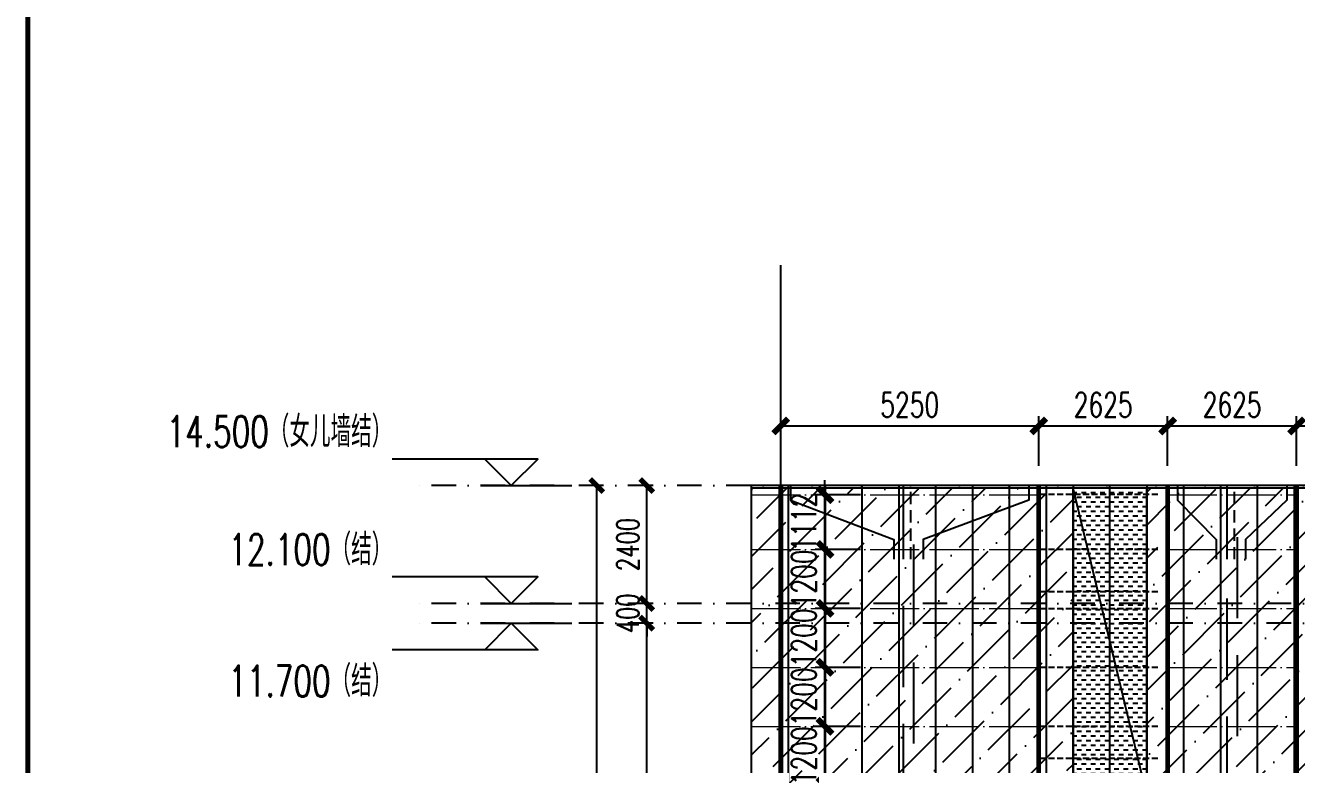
# Model space of a CAD drawing. Extents: x -2072575 to 87763, y -155913 to 742026.
# Drawn here: x -1900375 to -1874498, y 516615 to 531657 of the extents above; entities that cross this region are included whole.
import ezdxf
from ezdxf.enums import TextEntityAlignment as Align

# ---------------------------------------------------------------- set-up
doc = ezdxf.new("R2010")
doc.units = 0
doc.header["$LTSCALE"] = 1000
for name, pattern in [('20剖面图$0$DASH', [0.35, 0.25, -0.1]), ('CENTER', [2, 1.25, -0.25, 0.25, -0.25]), ('DASHDOT', [1, 0.5, -0.25, 0, -0.25]), ('DASHED', [0.75, 0.5, -0.25]), ('DOT', [0.25, 0, -0.25]), ('DOTE', [2.42, 2, -0.2, 0.02, -0.2])]:
    doc.linetypes.add(name, pattern=pattern)
doc.layers.get('Defpoints').update_dxf_attribs({"color": 210})
for name, color, linetype in [('!ZN1-填充-8', 8, 'Continuous'), ('!ZN5-铝材断面-6', 6, 'Continuous'), ('0-cxFrame', 155, 'Continuous'), ('12圆钢+30钢套管撑杆', 3, 'Continuous'), ('12圆钢斜拉条', 30, 'Continuous'), ('12圆钢直拉条', 22, 'Continuous'), ('3符号', 3, 'Continuous'), ('3铝板幕墙', 3, 'Continuous'), ('60x60x5钢方管', 6, '20剖面图$0$DASH'), ('A-AXIS-DOTE', 14, 'DOTE'), ('A-AXIS-DP', 126, 'Continuous'), ('A-LIN-V', 9, 'Continuous'), ('AS-WALL', 40, 'Continuous'), ('DIM', 173, 'Continuous'), ('DOT', 8, 'DOT'), ('DOTE', 1, 'CENTER'), ('IE-填充-JYZS', 7, 'Continuous'), ('压型钢板', 23, 'Continuous')]:
    doc.layers.add(name, color=color, linetype=linetype)
for name, color, linetype, lineweight in [('0-cxText', 131, 'Continuous', 25), ('冷弯薄壁C型钢 250x75x20x3.0', 51, 'DOTE', 0), ('梁', 4, 'Continuous', 18)]:
    doc.layers.add(name, color=color, linetype=linetype, lineweight=lineweight)
doc.styles.add('cx_tuming', font='simhei.ttf')
doc.styles.add('cx_tuqian1', font='')
doc.styles.add('DHTEXT-1', font='romans.shx', dxfattribs={"width": 0.7, "bigfont": 'chinese.shx'})
doc.styles.add('卓越符号', font='ROMANS.shx', dxfattribs={"width": 0.7, "bigfont": 'CHINESE.shx'})
doc.styles.add('黑体', font='simhei.ttf', dxfattribs={"height": 12})
doc.styles.get('cx_tuqian1').set_extended_font_data('SimSun')
doc.dimstyles.new('ZN180', dxfattribs={"dimscale": 180, "dimtxt": 2.5, "dimasz": 1.5, "dimexe": 1, "dimexo": 2, "dimgap": 0.9, "dimtad": 1, "dimdec": 0, "dimdsep": 46, "dimtxsty": 'DHTEXT-1', "dimblk": 'ARCHTICK', "dimcen": 2.5, "dimclrd": 173, "dimclre": 173, "dimclrt": 7, "dimazin": 2, "dimtfac": 1, "dimtdec": 0, "dimtix": 1, "dimtmove": 2, "dimatfit": 3, "dimfxl": 0, "dimarcsym": 0})
doc.dimstyles.new('ZN200', dxfattribs={"dimscale": 200, "dimtxt": 2.5, "dimasz": 1.5, "dimexe": 1, "dimexo": 2, "dimgap": 0.9, "dimtad": 1, "dimdec": 0, "dimdsep": 46, "dimtxsty": 'DHTEXT-1', "dimblk": 'ARCHTICK', "dimcen": 2.5, "dimclrd": 173, "dimclre": 173, "dimclrt": 7, "dimazin": 2, "dimtfac": 1, "dimtdec": 0, "dimtix": 1, "dimtmove": 2, "dimatfit": 3, "dimfxl": 0, "dimtolj": 1, "dimtzin": 0, "dimarcsym": 0})
pattern_1 = [(45, (1875021.75, -503214.68), (252.5697, 926.08891), [1190.625, -238.125, 0, -238.125])]

# ---------------------------------------------------------------- blocks, each defined once
blk = doc.blocks.new('_ArchTick')
at = {"color": 0, "linetype": 'ByBlock', "const_width": 0.4}
blk.add_lwpolyline([(-0.5, -0.5), (0.5, 0.5)], dxfattribs=at)
blk = doc.blocks.new('*D79')
at = {"layer": 'Defpoints', "color": 0, "ltscale": 1800, "transparency": 16777216}
for p in [(-3746, 14500), (-3435, 14500), (-3435, -300)]:
    blk.add_point(p, dxfattribs=at)
at = {"layer": 'DIM', "color": 173, "linetype": 'ByBlock', "lineweight": -2, "ltscale": 1800, "transparency": 16777216}
for p, q in [((-3795, 14500), (-3926, 14500)), ((-3746, -300), (-3746, 14500)), ((-3795, -300), (-3926, -300))]:
    blk.add_line(p, q, dxfattribs=at)
at = {"layer": 'DIM', "color": 173, "lineweight": -2, "ltscale": 1800, "transparency": 16777216, "xscale": 270, "yscale": 270, "zscale": 270}
for p, rotation in [((-3746, 14500), 90), ((-3746, -300), 270)]:
    blk.add_blockref('_ArchTick', p, dxfattribs=dict(at, rotation=rotation))
at = {"layer": 'DIM', "color": 7, "ltscale": 1800, "transparency": 16777216, "insert": (-4133, 7100), "char_height": 450, "attachment_point": 5, "rotation": 90, "style": 'DHTEXT-1'}
blk.add_mtext('14800', dxfattribs=at)
blk = doc.blocks.new('*D81')
at = {"layer": 'Defpoints', "color": 0, "ltscale": 1800, "transparency": 16777216}
for p in [(-2729, 11700), (-2235, 11700), (-2235, 0)]:
    blk.add_point(p, dxfattribs=at)
at = {"layer": 'DIM', "color": 173, "linetype": 'ByBlock', "lineweight": -2, "ltscale": 1800, "transparency": 16777216}
for p, q in [((-2595, 11700), (-2909, 11700)), ((-2729, 0), (-2729, 11700)), ((-2595, 0), (-2909, 0))]:
    blk.add_line(p, q, dxfattribs=at)
at = {"layer": 'DIM', "color": 173, "lineweight": -2, "ltscale": 1800, "transparency": 16777216, "xscale": 270, "yscale": 270, "zscale": 270}
for p, rotation in [((-2729, 11700), 90), ((-2729, 0), 270)]:
    blk.add_blockref('_ArchTick', p, dxfattribs=dict(at, rotation=rotation))
at = {"layer": 'DIM', "color": 7, "ltscale": 1800, "transparency": 16777216, "insert": (-3116, 5850), "char_height": 450, "attachment_point": 5, "rotation": 90, "style": 'DHTEXT-1'}
blk.add_mtext('11700', dxfattribs=at)
blk = doc.blocks.new('*D82')
at = {"layer": 'Defpoints', "color": 0, "ltscale": 1800, "transparency": 16777216}
for p in [(-2729, 12100), (-2235, 12100), (-2235, 11700)]:
    blk.add_point(p, dxfattribs=at)
at = {"layer": 'DIM', "color": 173, "linetype": 'ByBlock', "lineweight": -2, "ltscale": 1800, "transparency": 16777216}
for p, q in [((-2729, 12100), (-2729, 12370)), ((-2595, 12100), (-2909, 12100)), ((-2729, 11700), (-2729, 12100)), ((-2595, 11700), (-2909, 11700)), ((-2729, 11700), (-2729, 11430))]:
    blk.add_line(p, q, dxfattribs=at)
at = {"layer": 'DIM', "color": 173, "lineweight": -2, "ltscale": 1800, "transparency": 16777216, "xscale": 270, "yscale": 270, "zscale": 270}
for p, rotation in [((-2729, 12100), 270), ((-2729, 11700), 90)]:
    blk.add_blockref('_ArchTick', p, dxfattribs=dict(at, rotation=rotation))
at = {"layer": 'DIM', "color": 7, "ltscale": 1800, "transparency": 16777216, "insert": (-3116, 11900), "char_height": 450, "attachment_point": 5, "rotation": 90, "style": 'DHTEXT-1'}
blk.add_mtext('400', dxfattribs=at)
blk = doc.blocks.new('*D83')
at = {"layer": 'Defpoints', "color": 0, "ltscale": 1800, "transparency": 16777216}
for p in [(-2729, 14500), (-2235, 14500), (-2235, 12100)]:
    blk.add_point(p, dxfattribs=at)
at = {"layer": 'DIM', "color": 173, "linetype": 'ByBlock', "lineweight": -2, "ltscale": 1800, "transparency": 16777216}
for p, q in [((-2595, 14500), (-2909, 14500)), ((-2729, 12100), (-2729, 14500)), ((-2595, 12100), (-2909, 12100))]:
    blk.add_line(p, q, dxfattribs=at)
at = {"layer": 'DIM', "color": 173, "lineweight": -2, "ltscale": 1800, "transparency": 16777216, "xscale": 270, "yscale": 270, "zscale": 270}
for p, rotation in [((-2729, 14500), 90), ((-2729, 12100), 270)]:
    blk.add_blockref('_ArchTick', p, dxfattribs=dict(at, rotation=rotation))
at = {"layer": 'DIM', "color": 7, "ltscale": 1800, "transparency": 16777216, "insert": (-3116, 13300), "char_height": 450, "attachment_point": 5, "rotation": 90, "style": 'DHTEXT-1'}
blk.add_mtext('2400', dxfattribs=at)
blk = doc.blocks.new('*U226')
at = {"ltscale": 10}
blk.add_line((3.48, 0), (-6.85, 0), dxfattribs=at)
blk.add_lwpolyline([(3, 3), (0, 0), (-3, 3), (13.45, 3)])
at = {"color": 0, "style": '卓越符号', "width": 0.7, "flags": 8}
blk.add_attdef('±0.000', text='', height=3.5, dxfattribs=at).set_placement((13.45, 4.35), align=Align.RIGHT)
blk = doc.blocks.new('*U227')
at = {"ltscale": 10}
blk.add_line((3.48, 0), (-6.85, 0), dxfattribs=at)
blk.add_lwpolyline([(3, -3), (0, 0), (-3, -3), (13.45, -3)])
at = {"color": 0, "style": '卓越符号', "width": 0.7, "flags": 8}
blk.add_attdef('±0.000', text='', height=3.5, dxfattribs=at).set_placement((13.45, -7.85), align=Align.RIGHT)
blk = doc.blocks.new('TK22.A1 L(Dragon)')
at = {"layer": '0-cxFrame', "const_width": 0.5}
blk.add_lwpolyline([(-80, 10), (-821, 10), (-821, 584), (-80, 584)], close=True, dxfattribs=at)
at = {"style": '黑体', "flags": 4}
blk.add_attdef('图幅', text='', height=3.3, dxfattribs=at).set_placement((-40, 3), align=Align.RIGHT)
at = {"layer": '0-cxText', "flags": 4}
for tag, height, style, p in [('建设单位', 3.5, 'cx_tuming', (-45, 240)), ('项目名称', 3.5, 'cx_tuming', (-45, 210)), ('子项名称', 3.5, 'cx_tuming', (-45, 180)), ('工程编号', 3.3, 'cx_tuqian1', (-35, 165)), ('图名1', 3.5, 'cx_tuming', (-45, 87)), ('图名2', 3.5, 'cx_tuming', (-45, 79)), ('图名3', 3.5, 'cx_tuming', (-45, 71)), ('出图日期', 3.3, 'cx_tuqian1', (-39, 60)), ('专业', 3.3, 'cx_tuqian1', (-55, 52)), ('图号', 3.3, 'cx_tuqian1', (-55, 44)), ('版次', 3.3, 'cx_tuqian1', (-20, 44))]:
    blk.add_attdef(tag, text='', height=height, dxfattribs=dict(at, style=style)).set_placement(p, align=Align.MIDDLE)
at = {"layer": 'Defpoints', "color": 6, "flags": 4}
for tag, height, style, p in [('tufu', 3.3, '黑体', (-12, 12)), ('dwfname', 4, 'cx_tuqian1', (-80, 3))]:
    blk.add_attdef(tag, text='', height=height, dxfattribs=dict(at, style=style)).set_placement(p, align=Align.RIGHT)
blk = doc.blocks.new('20250915090950')
at = {"layer": '!ZN1-填充-8'}
h = blk.add_hatch(dxfattribs=at)
h.set_pattern_fill('ANSI36', color=252, scale=300, style=0)
h.set_pattern_definition(pattern_1)
h.paths.add_polyline_path([(-600, 0), (5200, 0), (7450, 0), (7450, 0), (5950, 0), (5950, 14450), (-600, 14450)])
h = blk.add_hatch(dxfattribs=at)
h.set_pattern_fill('ANSI36', color=252, scale=300, style=0)
h.set_pattern_definition(pattern_1)
h.paths.add_polyline_path([(7450, 0), (23950, 0), (22450, 0), (22450, 14450), (7450, 14450)])
at = {"layer": 'IE-填充-JYZS', "ltscale": 10}
h = blk.add_hatch(dxfattribs=at)
h.set_pattern_fill('DASH', color=252, scale=100)
h.set_pattern_definition([(0, (1875021.75, -503214.675), (95.25, 95.25), [95.25, -95.25])])
h.paths.add_polyline_path([(5950, 8200), (7450, 8200), (7450, 14450), (5950, 14450)])
at = {"layer": 'A-LIN-V', "color": 252}
for p, q in [((-600, 14500), (-600, -300)), ((109900, 14500), (-600, 14500)), ((110000, 14450), (-600, 14450)), ((5950, 0), (5950, 14450)), ((7450, 0), (7450, 14450))]:
    blk.add_line(p, q, dxfattribs=at)
at = {"layer": 'AS-WALL', "color": 252}
blk.add_lwpolyline([(7450, 8200), (7450, 8200), (5950, 14450)], dxfattribs=at)
at = {"layer": '压型钢板', "color": 252, "ltscale": 10}
for p, q in [((-600, 14500), (-600, 0)), ((150, 14500), (150, 0)), ((900, 14500), (900, 0)), ((1650, 14500), (1650, 0)), ((2400, 14500), (2400, 0)), ((3150, 14500), (3150, 0)), ((3900, 14500), (3900, 0)), ((4650, 14500), (4650, 0)), ((5400, 14500), (5400, 0)), ((5950, 14500), (5950, 0)), ((6700, 8200), (6700, 14500)), ((7450, 14500), (7450, 0)), ((8200, 14500), (8200, 0)), ((8950, 14500), (8950, 0)), ((9700, 14500), (9700, 0)), ((10450, 14500), (10450, 0))]:
    blk.add_line(p, q, dxfattribs=at)
blk = doc.blocks.new('A$C79cc59f2')
at = {"layer": '3铝板幕墙', "ltscale": 1000}
blk.add_blockref('20250915090950', (0, 0), dxfattribs=at)
blk = doc.blocks.new('*D3423')
at = {"layer": 'Defpoints', "color": 0, "ltscale": 10, "transparency": 16777216}
for p in [(-1869448, 523507), (-1874498, 522293), (-1869448, 522293)]:
    blk.add_point(p, dxfattribs=at)
at = {"layer": 'DIM', "color": 173, "linetype": 'ByBlock', "lineweight": -2, "ltscale": 10, "transparency": 16777216}
for p, q in [((-1874498, 522693), (-1874498, 523707)), ((-1874498, 523507), (-1869448, 523507)), ((-1869448, 522693), (-1869448, 523707))]:
    blk.add_line(p, q, dxfattribs=at)
at = {"layer": 'DIM', "color": 173, "lineweight": -2, "ltscale": 10, "transparency": 16777216, "xscale": 300, "yscale": 300, "zscale": 300, "rotation": 180}
blk.add_blockref('_ArchTick', (-1874498, 523507), dxfattribs=at)
at = {"layer": 'DIM', "color": 173, "lineweight": -2, "ltscale": 10, "transparency": 16777216, "xscale": 300, "yscale": 300, "zscale": 300}
blk.add_blockref('_ArchTick', (-1869448, 523507), dxfattribs=at)
at = {"layer": 'DIM', "color": 7, "ltscale": 10, "transparency": 16777216, "insert": (-1871973, 523937), "char_height": 500, "attachment_point": 5, "style": 'DHTEXT-1'}
blk.add_mtext('\\A1;5050', dxfattribs=at)
blk = doc.blocks.new('*D3424')
at = {"layer": 'Defpoints', "color": 0, "ltscale": 10, "transparency": 16777216}
for p in [(-1874498, 523507), (-1877123, 522293), (-1874498, 522293)]:
    blk.add_point(p, dxfattribs=at)
at = {"layer": 'DIM', "color": 173, "linetype": 'ByBlock', "lineweight": -2, "ltscale": 10, "transparency": 16777216}
for p, q in [((-1877123, 522693), (-1877123, 523707)), ((-1877123, 523507), (-1874498, 523507)), ((-1874498, 522693), (-1874498, 523707))]:
    blk.add_line(p, q, dxfattribs=at)
at = {"layer": 'DIM', "color": 173, "lineweight": -2, "ltscale": 10, "transparency": 16777216, "xscale": 300, "yscale": 300, "zscale": 300, "rotation": 180}
blk.add_blockref('_ArchTick', (-1877123, 523507), dxfattribs=at)
at = {"layer": 'DIM', "color": 173, "lineweight": -2, "ltscale": 10, "transparency": 16777216, "xscale": 300, "yscale": 300, "zscale": 300}
blk.add_blockref('_ArchTick', (-1874498, 523507), dxfattribs=at)
at = {"layer": 'DIM', "color": 7, "ltscale": 10, "transparency": 16777216, "insert": (-1875810, 523937), "char_height": 500, "attachment_point": 5, "style": 'DHTEXT-1'}
blk.add_mtext('\\A1;2625', dxfattribs=at)
blk = doc.blocks.new('*D3425')
at = {"layer": 'Defpoints', "color": 0, "ltscale": 10, "transparency": 16777216}
for p in [(-1877123, 523507), (-1879748, 522293), (-1877123, 522293)]:
    blk.add_point(p, dxfattribs=at)
at = {"layer": 'DIM', "color": 173, "linetype": 'ByBlock', "lineweight": -2, "ltscale": 10, "transparency": 16777216}
for p, q in [((-1879748, 522693), (-1879748, 523707)), ((-1879748, 523507), (-1877123, 523507)), ((-1877123, 522693), (-1877123, 523707))]:
    blk.add_line(p, q, dxfattribs=at)
at = {"layer": 'DIM', "color": 173, "lineweight": -2, "ltscale": 10, "transparency": 16777216, "xscale": 300, "yscale": 300, "zscale": 300, "rotation": 180}
blk.add_blockref('_ArchTick', (-1879748, 523507), dxfattribs=at)
at = {"layer": 'DIM', "color": 173, "lineweight": -2, "ltscale": 10, "transparency": 16777216, "xscale": 300, "yscale": 300, "zscale": 300}
blk.add_blockref('_ArchTick', (-1877123, 523507), dxfattribs=at)
at = {"layer": 'DIM', "color": 7, "ltscale": 10, "transparency": 16777216, "insert": (-1878435, 523937), "char_height": 500, "attachment_point": 5, "style": 'DHTEXT-1'}
blk.add_mtext('\\A1;2625', dxfattribs=at)
blk = doc.blocks.new('*D3426')
at = {"layer": 'Defpoints', "color": 0, "ltscale": 10, "transparency": 16777216}
for p in [(-1879748, 523507), (-1884998, 522293), (-1879748, 522293)]:
    blk.add_point(p, dxfattribs=at)
at = {"layer": 'DIM', "color": 173, "linetype": 'ByBlock', "lineweight": -2, "ltscale": 10, "transparency": 16777216}
for p, q in [((-1884998, 522693), (-1884998, 523707)), ((-1884998, 523507), (-1879748, 523507)), ((-1879748, 522693), (-1879748, 523707))]:
    blk.add_line(p, q, dxfattribs=at)
at = {"layer": 'DIM', "color": 173, "lineweight": -2, "ltscale": 10, "transparency": 16777216, "xscale": 300, "yscale": 300, "zscale": 300, "rotation": 180}
blk.add_blockref('_ArchTick', (-1884998, 523507), dxfattribs=at)
at = {"layer": 'DIM', "color": 173, "lineweight": -2, "ltscale": 10, "transparency": 16777216, "xscale": 300, "yscale": 300, "zscale": 300}
blk.add_blockref('_ArchTick', (-1879748, 523507), dxfattribs=at)
at = {"layer": 'DIM', "color": 7, "ltscale": 10, "transparency": 16777216, "insert": (-1882373, 523937), "char_height": 500, "attachment_point": 5, "style": 'DHTEXT-1'}
blk.add_mtext('\\A1;5250', dxfattribs=at)
blk = doc.blocks.new('*D3428')
at = {"layer": 'Defpoints', "color": 0, "ltscale": 10, "transparency": 16777216}
for p in [(-1884098, 522105), (-1882975, 522105), (-1882975, 520993)]:
    blk.add_point(p, dxfattribs=at)
at = {"layer": 'DIM', "color": 173, "linetype": 'ByBlock', "lineweight": -2, "ltscale": 10, "transparency": 16777216}
for p, q in [((-1884098, 522105), (-1884098, 522405)), ((-1883375, 522105), (-1884298, 522105)), ((-1884098, 520993), (-1884098, 522105)), ((-1883375, 520993), (-1884298, 520993)), ((-1884098, 520993), (-1884098, 520693))]:
    blk.add_line(p, q, dxfattribs=at)
at = {"layer": 'DIM', "color": 173, "lineweight": -2, "ltscale": 10, "transparency": 16777216, "xscale": 300, "yscale": 300, "zscale": 300}
for p, rotation in [((-1884098, 522105), 270), ((-1884098, 520993), 90)]:
    blk.add_blockref('_ArchTick', p, dxfattribs=dict(at, rotation=rotation))
at = {"layer": 'DIM', "color": 7, "ltscale": 10, "transparency": 16777216, "insert": (-1884528, 521549), "char_height": 500, "attachment_point": 5, "rotation": 90, "style": 'DHTEXT-1'}
blk.add_mtext('\\A1;1112', dxfattribs=at)
blk = doc.blocks.new('*D3429')
at = {"layer": 'Defpoints', "color": 0, "ltscale": 10, "transparency": 16777216}
for p in [(-1884098, 520993), (-1882975, 520993), (-1882975, 519793)]:
    blk.add_point(p, dxfattribs=at)
at = {"layer": 'DIM', "color": 173, "linetype": 'ByBlock', "lineweight": -2, "ltscale": 10, "transparency": 16777216}
for p, q in [((-1884098, 520993), (-1884098, 521293)), ((-1883375, 520993), (-1884298, 520993)), ((-1884098, 519793), (-1884098, 520993)), ((-1883375, 519793), (-1884298, 519793)), ((-1884098, 519793), (-1884098, 519493))]:
    blk.add_line(p, q, dxfattribs=at)
at = {"layer": 'DIM', "color": 173, "lineweight": -2, "ltscale": 10, "transparency": 16777216, "xscale": 300, "yscale": 300, "zscale": 300}
for p, rotation in [((-1884098, 520993), 270), ((-1884098, 519793), 90)]:
    blk.add_blockref('_ArchTick', p, dxfattribs=dict(at, rotation=rotation))
at = {"layer": 'DIM', "color": 7, "ltscale": 10, "transparency": 16777216, "insert": (-1884528, 520393), "char_height": 500, "attachment_point": 5, "rotation": 90, "style": 'DHTEXT-1'}
blk.add_mtext('\\A1;1200', dxfattribs=at)
blk = doc.blocks.new('*D3430')
at = {"layer": 'Defpoints', "color": 0, "ltscale": 10, "transparency": 16777216}
for p in [(-1884098, 519793), (-1882975, 519793), (-1882975, 518593)]:
    blk.add_point(p, dxfattribs=at)
at = {"layer": 'DIM', "color": 173, "linetype": 'ByBlock', "lineweight": -2, "ltscale": 10, "transparency": 16777216}
for p, q in [((-1884098, 519793), (-1884098, 520093)), ((-1883375, 519793), (-1884298, 519793)), ((-1884098, 518593), (-1884098, 519793)), ((-1883375, 518593), (-1884298, 518593)), ((-1884098, 518593), (-1884098, 518293))]:
    blk.add_line(p, q, dxfattribs=at)
at = {"layer": 'DIM', "color": 173, "lineweight": -2, "ltscale": 10, "transparency": 16777216, "xscale": 300, "yscale": 300, "zscale": 300}
for p, rotation in [((-1884098, 519793), 270), ((-1884098, 518593), 90)]:
    blk.add_blockref('_ArchTick', p, dxfattribs=dict(at, rotation=rotation))
at = {"layer": 'DIM', "color": 7, "ltscale": 10, "transparency": 16777216, "insert": (-1884528, 519193), "char_height": 500, "attachment_point": 5, "rotation": 90, "style": 'DHTEXT-1'}
blk.add_mtext('\\A1;1200', dxfattribs=at)
blk = doc.blocks.new('*D3431')
at = {"layer": 'Defpoints', "color": 0, "ltscale": 10, "transparency": 16777216}
for p in [(-1884098, 518593), (-1882975, 518593), (-1882975, 517393)]:
    blk.add_point(p, dxfattribs=at)
at = {"layer": 'DIM', "color": 173, "linetype": 'ByBlock', "lineweight": -2, "ltscale": 10, "transparency": 16777216}
for p, q in [((-1884098, 518593), (-1884098, 518893)), ((-1883375, 518593), (-1884298, 518593)), ((-1884098, 517393), (-1884098, 518593)), ((-1883375, 517393), (-1884298, 517393)), ((-1884098, 517393), (-1884098, 517093))]:
    blk.add_line(p, q, dxfattribs=at)
at = {"layer": 'DIM', "color": 173, "lineweight": -2, "ltscale": 10, "transparency": 16777216, "xscale": 300, "yscale": 300, "zscale": 300}
for p, rotation in [((-1884098, 518593), 270), ((-1884098, 517393), 90)]:
    blk.add_blockref('_ArchTick', p, dxfattribs=dict(at, rotation=rotation))
at = {"layer": 'DIM', "color": 7, "ltscale": 10, "transparency": 16777216, "insert": (-1884528, 517993), "char_height": 500, "attachment_point": 5, "rotation": 90, "style": 'DHTEXT-1'}
blk.add_mtext('\\A1;1200', dxfattribs=at)
blk = doc.blocks.new('*D3432')
at = {"layer": 'Defpoints', "color": 0, "ltscale": 10, "transparency": 16777216}
for p in [(-1884098, 517393), (-1882975, 517393), (-1882975, 516193)]:
    blk.add_point(p, dxfattribs=at)
at = {"layer": 'DIM', "color": 173, "linetype": 'ByBlock', "lineweight": -2, "ltscale": 10, "transparency": 16777216}
for p, q in [((-1884098, 517393), (-1884098, 517693)), ((-1883375, 517393), (-1884298, 517393)), ((-1884098, 516193), (-1884098, 517393)), ((-1883375, 516193), (-1884298, 516193)), ((-1884098, 516193), (-1884098, 515893))]:
    blk.add_line(p, q, dxfattribs=at)
at = {"layer": 'DIM', "color": 173, "lineweight": -2, "ltscale": 10, "transparency": 16777216, "xscale": 300, "yscale": 300, "zscale": 300}
for p, rotation in [((-1884098, 517393), 270), ((-1884098, 516193), 90)]:
    blk.add_blockref('_ArchTick', p, dxfattribs=dict(at, rotation=rotation))
at = {"layer": 'DIM', "color": 7, "ltscale": 10, "transparency": 16777216, "insert": (-1884528, 516793), "char_height": 500, "attachment_point": 5, "rotation": 90, "style": 'DHTEXT-1'}
blk.add_mtext('\\A1;1200', dxfattribs=at)
blk = doc.blocks.new('20250821111708')
at = {"layer": 'A-AXIS-DOTE'}
blk.add_line((0, -5350), (0, 18985.3), dxfattribs=at)
at = {"layer": 'DOT', "linetype": 'DASHDOT'}
for p, q in [((111400.4, 14500), (-7557.7, 14500)), ((111400.4, 12100), (-7557.7, 12100)), ((111400.4, 11700), (-7557.7, 11700))]:
    blk.add_line(p, q, dxfattribs=at)
at = {"layer": 'DOTE', "ltscale": 180}
blk.add_line((0, -5350), (0, 18985.3), dxfattribs=at)
at = {"layer": '3符号', "color": 7}
ref = blk.add_blockref('*U226', (-5487.4, 14500), dxfattribs=dict(at, xscale=-180, yscale=180, zscale=180))
ref.add_attrib('±0.000', '14.500（女儿墙结）', dxfattribs={"layer": '0', "color": 0, "height": 630, "style": '卓越符号', "width": 0.7}).set_placement((-7908.4, 15283), align=Align.RIGHT)
ref = blk.add_blockref('*U226', (-5487.4, 12100), dxfattribs=dict(at, xscale=-180, yscale=180, zscale=180))
ref.add_attrib('±0.000', '12.100（结）', dxfattribs={"layer": '0', "color": 0, "height": 630, "style": '卓越符号', "width": 0.7}).set_placement((-7908.4, 12883), align=Align.RIGHT)
ref = blk.add_blockref('*U227', (-5487.4, 11700), dxfattribs=dict(at, xscale=-180, yscale=180, zscale=180))
ref.add_attrib('±0.000', '11.700（结）', dxfattribs={"layer": '0', "color": 0, "height": 630, "style": '卓越符号', "width": 0.7}).set_placement((-7908.4, 10207.4), align=Align.RIGHT)
at = {"layer": 'DIM', "ltscale": 1800}
for p1, p2, distance, picture, middle in [((-3434.7, -300), (-3434.7, 14500), 311.3, '*D79', (-4133, 7100)), ((-2234.7, 12100), (-2234.7, 14500), 494.3, '*D83', (-3116, 13300)), ((-2234.7, 11700), (-2234.7, 12100), 494.3, '*D82', (-3116, 11900)), ((-2234.7, 0), (-2234.7, 11700), 494.3, '*D81', (-3116, 5850))]:
    dim = blk.add_aligned_dim(p1=p1, p2=p2, distance=distance, dimstyle='ZN180', dxfattribs=at)
    dim.commit()
    dim.dimension.update_dxf_attribs({"geometry": picture, "text_midpoint": middle})

msp = doc.modelspace()

# ---------------------------------------------------------------- block references
at = {"layer": '!ZN5-铝材断面-6', "ltscale": 1000}
msp.add_blockref('A$C79cc59f2', (-1884997.9, 507792.9), dxfattribs=at)

# ---------------------------------------------------------------- next in the draw order: linework, layer by layer
at = {"layer": '12圆钢+30钢套管撑杆', "color": 3}
for p, q in [((-1882497.9, 520792.9), (-1882497.9, 522292.9)), ((-1875910.7, 520792.9), (-1875910.7, 522292.9))]:
    msp.add_line(p, q, dxfattribs=at)
at = {"layer": '12圆钢+30钢套管撑杆', "color": 3, "linetype": 'DASHED', "ltscale": 0.5}
for p, q in [((-1882347.9, 520792.9), (-1882347.9, 522292.9)), ((-1875760.7, 520792.9), (-1875760.7, 522292.9))]:
    msp.add_line(p, q, dxfattribs=at)
at = {"layer": '12圆钢斜拉条', "ltscale": 1000}
for points in [[(-1884797.9, 522292.9), (-1884797.9, 521992.9), (-1882697.9, 521192.9), (-1882697.9, 520792.9)], [(-1879947.9, 522292.9), (-1879947.9, 521992.9), (-1882097.9, 521192.9), (-1882097.9, 520792.9)], [(-1876922.9, 522292.9), (-1876922.9, 521992.9), (-1876135.7, 521192.9), (-1876135.7, 520792.9)], [(-1874698.4, 522292.9), (-1874698.4, 521992.9), (-1875535.7, 521192.9), (-1875535.7, 520792.9)]]:
    msp.add_lwpolyline(points, dxfattribs=at)
at = {"layer": '12圆钢直拉条', "ltscale": 1000}
for p, q in [((-1875710.7, 521242.9), (-1875710.7, 519592.9)), ((-1882297.9, 521092.9), (-1882297.9, 519442.9)), ((-1875910.7, 518342.9), (-1875910.7, 519992.9)), ((-1882497.9, 518192.9), (-1882497.9, 519842.9)), ((-1875710.7, 518842.9), (-1875710.7, 517192.9)), ((-1882297.9, 518692.9), (-1882297.9, 517042.9)), ((-1875910.7, 515942.9), (-1875910.7, 517592.9)), ((-1882497.9, 515792.9), (-1882497.9, 517442.9))]:
    msp.add_line(p, q, dxfattribs=at)
at = {"layer": '60x60x5钢方管', "ltscale": 0.5}
for p, q in [((-1877322.8, 522110), (-1879747.9, 522110)), ((-1877322.8, 520992.9), (-1879747.9, 520992.9)), ((-1877322.8, 520133.8), (-1879747.9, 520133.8)), ((-1877322.8, 519787.2), (-1879747.9, 519787.2)), ((-1877322.8, 518592.9), (-1879747.9, 518592.9)), ((-1877322.8, 517392.9), (-1879747.9, 517392.9)), ((-1877322.8, 516737.9), (-1879747.9, 516737.9))]:
    msp.add_line(p, q, dxfattribs=at)
at = {"layer": 'A-AXIS-DOTE'}
msp.add_line((-1884997.9, 502442.9), (-1884997.9, 526778.2), dxfattribs=at)
at = {"layer": '冷弯薄壁C型钢 250x75x20x3.0', "ltscale": 0.5}
for p, q in [((-1885597.9, 522105.4), (-1879747.9, 522105.4)), ((-1877122.9, 522105.4), (-1874498.4, 522105.4)), ((-1885597.9, 520992.9), (-1879747.9, 520992.9)), ((-1877122.9, 520992.9), (-1874498.4, 520992.9)), ((-1885597.9, 519792.9), (-1879747.9, 519792.9)), ((-1877122.9, 519792.9), (-1874498.4, 519792.9)), ((-1885597.9, 518592.9), (-1879747.9, 518592.9)), ((-1877122.9, 518592.9), (-1874498.4, 518592.9)), ((-1885597.9, 517392.9), (-1879747.9, 517392.9)), ((-1877122.9, 517392.9), (-1874498.4, 517392.9))]:
    msp.add_line(p, q, dxfattribs=at)
at = {"layer": '梁', "ltscale": 10, "const_width": 100}
for points in [[(-1884997.9, 522292.9), (-1884997.9, 507492.9)], [(-1879747.9, 522292.9), (-1879747.9, 507492.9)], [(-1874497.9, 522292.9), (-1874497.9, 507492.9)]]:
    msp.add_lwpolyline(points, dxfattribs=at)
at = {"layer": '梁', "color": 1, "ltscale": 10, "const_width": 100}
msp.add_lwpolyline([(-1877122.9, 522292.9), (-1877122.9, 507492.9)], dxfattribs=at)

# ---------------------------------------------------------------- next in the draw order: block references
at = {"layer": '0-cxFrame', "xscale": 200, "yscale": 200, "zscale": 200}
msp.add_blockref('TK22.A1 L(Dragon)', (-1736124.8, 472257.2), dxfattribs=at)
at = {"layer": 'A-AXIS-DP', "ltscale": 2800}
msp.add_blockref('20250821111708', (-1884997.9, 507792.9), dxfattribs=at)

# ---------------------------------------------------------------- next in the draw order: dimensions: what is measured, and where the dimension line sits
at = {"layer": 'DIM', "ltscale": 10}
for base, p1, p2, picture, middle in [((-1879747.9, 523507.4), (-1884997.9, 522292.9), (-1879747.9, 522292.9), '*D3426', (-1882372.9, 523937.4)), ((-1877122.9, 523507.4), (-1879747.9, 522292.9), (-1877122.9, 522292.9), '*D3425', (-1878435.4, 523937.4)), ((-1874497.9, 523507.4), (-1877122.9, 522292.9), (-1874497.9, 522292.9), '*D3424', (-1875810.4, 523937.4)), ((-1869447.9, 523507.4), (-1874497.9, 522292.9), (-1869447.9, 522292.9), '*D3423', (-1871972.9, 523937.4))]:
    dim = msp.add_linear_dim(base=base, p1=p1, p2=p2, dimstyle='ZN200', override={"dimfxl": 2}, dxfattribs=at)
    dim.commit()
    dim.dimension.update_dxf_attribs({"geometry": picture, "text_midpoint": middle})
for base, p1, p2, picture, middle in [((-1884097.916204, 522105.3644723), (-1882974.6679021, 520992.8644723), (-1882974.6679021, 522105.3644723), '*D3428', (-1884527.916204, 521549.1144723)), ((-1884097.9, 520992.9), (-1882974.7, 519792.9), (-1882974.7, 520992.9), '*D3429', (-1884527.9, 520392.9)), ((-1884097.9, 519792.9), (-1882974.7, 518592.9), (-1882974.7, 519792.9), '*D3430', (-1884527.9, 519192.9)), ((-1884097.9, 518592.9), (-1882974.7, 517392.9), (-1882974.7, 518592.9), '*D3431', (-1884527.9, 517992.9)), ((-1884097.9, 517392.9), (-1882974.7, 516192.9), (-1882974.7, 517392.9), '*D3432', (-1884527.9, 516792.9))]:
    dim = msp.add_linear_dim(base=base, p1=p1, p2=p2, angle=90, dimstyle='ZN200', override={"dimfxl": 2}, dxfattribs=at)
    dim.commit()
    dim.dimension.update_dxf_attribs({"geometry": picture, "text_midpoint": middle})

doc.saveas('drawing.dxf')
